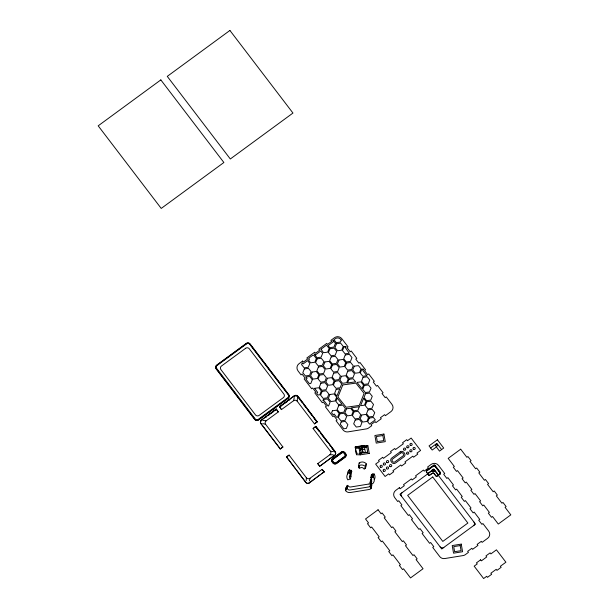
<?xml version="1.0" encoding="UTF-8"?>
<svg xmlns="http://www.w3.org/2000/svg" width="609" height="609" viewBox="0 0 609 609"><rect width="100%" height="100%" fill="white"/><g stroke="black" fill="none" stroke-linecap="round" stroke-linejoin="round"><path stroke-width="0.91" d="M306.22 480.547L306.35 477.715L289.092 455.106L286.436 456.841L305.688 482.389A2.619 2.565 13.1 0 0 309.349 482.929L324.239 471.808L322.131 469.372L310.019 478.255L309.38 481.011M294.276 397.624L293.561 400.73L281.449 409.606L279.462 406.675L294.284 395.804A2.619 2.565 13.1 0 1 297.953 396.337L317.198 421.885L314.488 423.879L297.23 401.262L297.436 398.088M297.497 397.22L297.535 396.642A2.093 2.055 13.1 0 0 294.756 396.116M262.715 423.544L265.661 424.404L282.919 447.014L280.209 449.008L260.903 423.712A2.619 2.565 13.1 0 1 261.413 420.111L276.296 408.997L278.29 411.928L266.179 420.811L263.157 420.446M260.903 423.712L260.957 423.461A2.619 2.565 13.1 0 1 261.467 419.867M261.413 420.111L276.296 408.997M280.209 449.008L282.919 447.014M279.402 406.926L294.284 395.804M317.198 421.885L297.953 396.337M333.397 451.672L330.375 451.155L313.11 428.546L315.888 426.308L335.194 451.604A2.619 2.565 13.1 0 1 334.684 455.197L319.794 466.319L317.746 463.632L329.857 454.756L333.237 454.778M305.688 482.389L305.748 482.145A2.619 2.565 13.1 0 0 307.202 483.104M309.349 482.929L309.41 482.678A2.619 2.565 13.1 0 1 308.527 483.097M319.794 466.319L317.746 463.632M334.623 455.448A2.619 2.565 13.1 0 0 335.133 451.855L335.194 451.604M348.858 472.66L349.558 469.661L350.342 470.688L349.65 473.688L348.858 472.66A5.237 5.138 13.1 0 0 347.838 479.846L350.396 478.94L351.096 475.941L350.624 475.317A2.619 2.565 13.1 0 1 350.129 474.198M369.077 484.018A2.725 2.672 13.1 0 0 370.242 483.508L370.828 483.074L371.619 484.109L370.995 484.566L371.779 485.601L371.079 488.601A5.237 5.138 13.1 0 1 368.826 489.545L350.479 492.514A5.237 5.138 13.1 0 1 345.41 490.504L346.11 487.504L347.153 486.743L346.681 486.119L347.724 485.358L348.196 485.974A2.619 2.565 13.1 0 0 350.731 486.979L369.077 484.003M345.41 490.504L346.452 489.743L345.981 489.118L346.681 486.119M346.628 488.989L347.153 486.743M349.65 473.688L350.274 473.231L350.974 470.232L351.758 471.267L351.066 474.266L350.434 474.723A2.619 2.565 13.1 0 0 349.924 478.316L350.396 478.94M345.981 489.118L347.023 488.357L347.724 485.358M356.524 454.717L355.192 447.105L364.22 445.659L367.912 445.788L369.244 453.393L360.216 454.847L356.524 454.717L355.253 446.854L364.281 445.407L364.57 447.097M358.625 467.468L359.257 467.012L358.465 465.976L359.165 462.977A5.237 5.138 13.1 0 1 366.489 464.043L365.796 467.042L364.753 467.811L365.225 468.428L364.182 469.196L363.702 468.572A2.619 2.565 13.1 0 0 360.041 468.039L359.417 468.504L358.625 467.468L358.975 465.969M359.257 467.012L359.599 465.512M364.22 445.659L362.378 446.701M365.225 468.428L365.712 465.162M371.817 481.506L370.835 483.47L370.051 482.435L370.675 481.978A2.619 2.565 13.1 0 0 371.185 478.377L370.714 477.76L371.414 474.761L372.457 473.992L372.929 474.617L372.236 477.616L371.756 476.992L372.457 473.992M370.051 482.435L370.752 479.435L371.376 478.978A2.619 2.565 13.1 0 0 371.726 478.666M347.023 488.357L347.495 488.974A2.619 2.565 13.1 0 0 350.03 489.979L368.376 487.002A2.619 2.565 13.1 0 0 369.503 486.53L370.135 486.073L370.828 483.074M370.835 483.47L371.361 481.217M371.079 488.601L370.295 487.565L370.995 484.566M370.295 487.565L370.919 487.109L371.619 484.109M371.467 483.006L372.251 484.041A5.237 5.138 13.1 0 0 373.279 476.847L373.972 473.848L372.929 474.617M426.589 471.1L426.772 470.3L433.874 465.093A0.784 0.769 13.1 0 1 434.971 465.253L440.33 472.272A0.784 0.769 13.1 0 1 440.178 473.353L439.995 474.152L437.072 476.299A0.784 0.769 13.1 0 1 435.968 476.139L433.76 473.246A0.784 0.769 13.1 0 0 432.664 473.086L429.741 475.226A0.784 0.769 13.1 0 1 428.637 475.066L426.437 472.181A0.784 0.769 13.1 0 1 426.589 471.1L433.684 465.893L433.874 465.093M426.437 472.181L426.62 471.374A0.784 0.769 13.1 0 1 426.772 470.3M427.724 472.82L427.541 473.619L433.798 469.029L438.602 474.929M428.637 475.066L428.713 474.769A0.784 0.769 13.1 0 0 429.809 474.929L429.741 475.226M432.664 473.086L430.54 474.396M439.995 474.152A0.784 0.769 13.1 0 0 440.147 473.071L434.788 466.052L434.971 465.253M433.76 473.246L436.036 475.835A0.784 0.769 13.1 0 0 437.14 475.994L440.063 473.855A0.784 0.769 13.1 0 0 440.216 472.774L434.856 465.756A0.784 0.769 13.1 0 0 433.76 465.596L426.658 470.795A0.784 0.769 13.1 0 0 426.506 471.876M440.147 473.071L440.33 472.272M314.488 423.879L317.259 421.634M313.11 428.546L315.888 426.308M261.078 421.215A2.093 2.055 13.1 0 1 261.786 420.279L262.715 419.601M265.494 417.561L266.415 416.883M268.272 415.521L270.122 414.166M271.051 413.481L271.979 412.803M272.901 412.126L273.829 411.448M274.758 410.763L276.608 409.408M280.703 406.409L281.632 405.731M282.553 405.046L283.482 404.368M284.411 403.691L285.339 403.013M286.26 402.328L287.189 401.651M289.039 400.296L289.968 399.611M293.675 396.893L294.604 396.215M286.382 457.093L289.092 455.106M320.783 465.39L324.49 462.673M325.412 461.995L333.755 455.875M310.339 482.001L315.896 477.92M316.825 477.243L320.532 474.525M321.453 473.848L324.239 471.808M350.342 470.688L350.974 470.232M351.758 471.267L351.134 471.724A2.619 2.565 13.1 0 0 350.951 471.868M365.712 464.621L366.489 464.043M350.114 476.657L351.096 475.941M370.714 477.76L371.756 476.992M372.236 477.616L373.279 476.847M430.624 447.973L436.881 443.382L441.616 449.579M431.781 470.262L433.174 469.242M355.359 447.371C356.904 446.679 364.791 447.143 367.912 445.788M359.165 448.247L366.846 447.257L367.729 452.335L360.056 453.324M360.003 450.005L364.296 449.313M360.985 452.373L362.827 452.076L364.738 452.723M360.962 452.457L367.729 452.335M361.921 447.09L362.789 447.12M365.925 447.227L366.846 447.257M355.473 448.117L356.707 448.163M357.011 448.178L358.244 448.216M368.316 453.362L369.244 453.393M357.285 453.225L357.902 453.248M359.127 453.294L359.744 453.317M371.414 474.761L371.886 475.378A2.619 2.565 13.1 0 1 372.023 475.576M359.165 462.977L359.706 463.685M370.752 479.435L371.391 480.273M370.135 486.073L370.919 487.109M297.535 396.642L300.755 400.859M301.151 401.384L302.361 402.968M303.564 404.551L305.984 407.71M307.187 409.294L312.014 415.62M313.224 417.195L316.84 421.946M315.827 426.551L335.133 451.855M315.47 426.612L316.672 428.196M317.076 428.721L319.086 431.355M320.296 432.938L321.499 434.514M321.902 435.047L322.709 436.097M323.113 436.623L325.122 439.256M325.526 439.789L327.132 441.898M329.949 445.582L330.756 446.641M331.555 447.691L333.169 449.8M333.572 450.325L334.371 451.383M350.274 473.231L351.066 474.266M279.462 406.675L281.449 409.606M276.235 409.248L278.29 411.928M322.131 469.372L324.178 472.059M260.957 423.461L268.196 432.946M268.599 433.471L274.233 440.855M274.636 441.38L277.849 445.598M278.252 446.123L280.262 448.757M286.436 456.841L287.646 458.425M288.049 458.95L290.059 461.592M290.463 462.117L293.675 466.334M294.078 466.859L295.692 468.968M296.492 470.019L301.721 476.87M302.125 477.403L305.345 481.612M364.662 448.194L365.255 451.574M362.089 447.851L362.827 452.076M362.066 447.935L362.804 452.16M360.399 448.293L361.282 453.37M358.891 447.234L360.216 454.847M356.379 453.111L356.569 454.383M310.019 478.255A2.619 2.565 13.1 0 1 306.35 477.715M330.375 451.155A2.619 2.565 13.1 0 1 329.857 454.756M334.775 451.908A2.093 2.055 13.1 0 1 334.98 452.228M294.231 396.056A2.619 2.565 13.1 0 1 297.892 396.588M293.561 400.73A2.619 2.565 13.1 0 1 297.23 401.262M265.661 424.404A2.619 2.565 13.1 0 1 266.179 420.811M431.712 470.97A2.619 2.565 13.1 0 1 435.374 471.511M473.992 522.103A2.619 2.565 13.1 0 1 473.475 525.696M443.824 547.438A2.619 2.565 13.1 0 1 440.162 546.905M401.544 496.312A2.619 2.565 13.1 0 1 402.062 492.711M347.549 474.609A5.237 5.138 13.1 0 1 349.558 469.661M358.465 465.976A5.237 5.138 13.1 0 1 365.796 467.042M373.972 473.848A5.237 5.138 13.1 0 1 374.269 479.626M371.779 485.601A5.237 5.138 13.1 0 1 370.995 486.073M346.559 488.03A5.237 5.138 13.1 0 1 346.11 487.504M433.684 465.893A0.784 0.769 13.1 0 1 434.788 466.052M434.529 470.947A1.043 1.02 13.1 0 1 433.182 471.457A1.043 1.02 13.1 0 1 432.611 470.14A1.043 1.02 13.1 0 1 433.92 469.554M434.346 469.836A1.043 1.02 13.1 0 1 434.529 470.102M302.224 362.979L301.569 364.601L304.173 367.836L308.306 367.257L309.829 363.451L307.583 360.665L303.198 363.877L302.224 362.979M304.34 368.932L302.818 372.738L305.421 375.966L309.547 375.395L311.077 371.589L308.474 368.361L304.34 368.932M314.533 354.141L316.984 357.742L321.118 357.163L322.641 353.357L320.745 351.012L315.234 355.055L314.533 354.141M316.36 358.435L314.83 362.241L310.704 362.819L308.451 360.026L309.463 359.287L308.672 358.252L312.615 355.367L313.757 355.207L316.36 358.435M317.152 358.838L315.629 362.644L318.233 365.88L322.359 365.301L323.889 361.495L321.286 358.267L317.152 358.838M321.034 349.185L323.516 352.725L327.642 352.147L329.172 348.34L326.477 345.196L321.034 349.185M312.113 372.053L310.59 375.86L313.193 379.087L317.319 378.509L318.85 374.71L316.246 371.475L312.113 372.053M312.318 379.727L310.788 383.533L309.425 383.723L306.007 379.24L307.05 378.471L305.946 377.017L309.715 376.491L312.318 379.727M318.4 366.976L316.87 370.782L319.474 374.01L323.6 373.439L325.13 369.633L322.526 366.405L318.4 366.976M329.964 348.751L328.441 352.55L331.045 355.785L335.171 355.207L336.693 351.401L334.097 348.173L329.964 348.751M319.641 375.114L318.111 378.92L320.715 382.147L324.848 381.577L326.371 377.77L323.767 374.535L319.641 375.114M324.924 361.959L323.402 365.765L326.005 368.993L330.131 368.422L331.661 364.616L329.058 361.381L324.924 361.959M314.602 388.321L317.677 392.394L316.634 393.163L318.058 395.028L319.809 394.784L321.331 390.978L318.728 387.75L314.602 388.321M335.452 343.27L333.93 347.077L329.796 347.648L328.137 345.592L333.526 341.641L332.742 340.606L333.1 340.347L335.452 343.27M331.212 356.882L329.682 360.688L332.286 363.923L336.412 363.345L337.942 359.538L335.338 356.311L331.212 356.882M336.495 343.727L334.965 347.533L337.569 350.769L341.702 350.19L343.225 346.384L340.621 343.156L336.495 343.727M320.882 383.251L319.36 387.05L321.963 390.285L326.089 389.707L327.619 385.9L325.016 382.673L320.882 383.251M341.253 340.073L340.454 342.052L336.328 342.631L333.968 339.708L335.323 338.711A3.928 3.852 13.1 0 1 340.819 339.517L341.253 340.073M332.453 365.019L330.923 368.826L333.526 372.053L337.66 371.482L339.183 367.676L336.579 364.441L332.453 365.019M322.131 391.381L320.6 395.188L323.204 398.415L327.33 397.844L328.86 394.038L326.257 390.811L322.131 391.381M327.414 378.227L325.884 382.033L328.487 385.269L332.621 384.69L334.143 380.884L331.54 377.656L327.414 378.227M344.024 346.787L342.494 350.594L345.097 353.829L349.223 353.25L345.174 347.351L346.148 346.498L344.024 346.787M333.694 373.157L332.171 376.963L334.775 380.191L338.901 379.613L340.431 375.814L337.828 372.579L333.694 373.157M338.985 360.003L337.455 363.809L340.058 367.037L344.184 366.466L345.714 362.659L343.111 359.424L338.985 360.003M323.371 399.519L322.937 400.593L323.577 400.128L328.099 406.043L328.578 405.982L330.101 402.176L327.497 398.941L323.371 399.519M345.265 354.925L343.735 358.731L346.338 361.959L350.472 361.388L351.994 357.582L349.391 354.354L345.265 354.925M334.942 381.287L333.412 385.094L336.016 388.329L340.142 387.75L341.672 383.944L339.068 380.716L334.942 381.287M329.903 394.503L328.373 398.309L330.976 401.537L335.102 400.966L336.632 397.159L334.029 393.924L329.903 394.503M346.506 363.063L344.983 366.869L347.587 370.097L351.713 369.526L353.243 365.72L350.639 362.484L346.506 363.063M336.183 389.425L334.653 393.231L336.922 396.04L339.776 388.923L336.183 389.425M341.466 376.271L339.944 380.077L342.547 383.305L346.673 382.734L348.203 378.927L345.6 375.7L341.466 376.271M347.754 371.201L346.224 374.999L348.828 378.235L352.954 377.656L354.484 373.85L351.88 370.622L347.754 371.201M337.196 398.141L335.902 401.369L338.505 404.597L342.007 404.11L337.196 398.141M332.385 410.771L331.593 412.757L333.161 414.813L334.204 414.051L336.724 417.355L337.592 417.234L339.122 413.427L336.518 410.2L332.385 410.771M342.783 384.941L337.942 397.007L346.194 407.246L359.287 405.427L364.121 393.361L355.877 383.114L342.783 384.941M348.995 379.331L347.533 382.977L355.618 381.851L353.121 378.76L348.995 379.331M354.278 366.176L352.756 369.983L355.359 373.218L359.485 372.639L361.015 368.833L358.412 365.606L354.278 366.176M338.673 405.701L337.142 409.499L339.746 412.735L343.872 412.156L345.402 408.35L342.798 405.122L338.673 405.701M339.913 413.831L338.391 417.637L340.987 420.872L345.12 420.294L346.643 416.487L344.039 413.26L339.913 413.831M361.807 369.237L360.277 373.043L362.88 376.278L366.831 375.723L362.69 370.302L363.733 369.541L363.345 369.024L361.807 369.237M341.154 421.968L340.286 424.146L343.819 428.782L346.361 428.431L347.891 424.625L345.288 421.398L341.154 421.968M346.445 408.814L344.915 412.62L347.518 415.848L351.644 415.277L353.174 411.471L350.571 408.243L346.445 408.814M363.048 377.374L361.525 381.181L364.129 384.408L368.255 383.837L369.785 380.031L367.181 376.804L363.048 377.374M363.497 385.109L362.05 388.717L356.973 382.422L360.893 381.873L363.497 385.109M364.296 385.512L362.766 389.318L365.37 392.546L369.496 391.975L371.026 388.169L368.422 384.934L364.296 385.512M353.966 411.874L352.444 415.681L355.047 418.908L359.173 418.337L360.703 414.531L358.1 411.303L353.966 411.874M359.325 406.721L357.932 410.2L353.799 410.778L351.416 407.817L359.325 406.721M363.535 398.339L360.574 405.723L364.456 405.183L365.986 401.377L363.535 398.339M365.537 393.65L364.007 397.456L366.61 400.684L370.744 400.105L372.266 396.299L369.663 393.071L365.537 393.65M355.214 420.012L353.684 423.818L356.288 427.046L360.414 426.475L361.944 422.669L359.34 419.434L355.214 420.012M366.778 401.78L365.255 405.586L367.859 408.822L371.985 408.243L373.515 404.437L370.911 401.209L366.778 401.78M361.738 414.995L360.216 418.802L362.819 422.029L366.945 421.451L368.475 417.652L365.872 414.417L361.738 414.995M368.026 409.918L366.496 413.724L369.1 416.952L373.226 416.381L374.756 412.575L372.152 409.347L368.026 409.918M369.267 418.056L367.745 421.862L369.541 424.092L375.319 419.86L373.393 417.477L369.267 418.056M160.829 79.901L98.186 125.827L161.225 208.43L223.876 162.504L160.829 79.901M229.913 30.45L167.269 76.376L230.316 158.979L292.959 113.053L229.913 30.45M246.386 343.354L216.735 365.096A2.619 2.565 13.1 0 0 216.225 368.689L254.836 419.289A2.619 2.565 13.1 0 0 258.505 419.822L288.156 398.08A2.619 2.565 13.1 0 0 288.666 394.487L250.055 343.887A2.619 2.565 13.1 0 0 246.386 343.354M246.333 343.605L216.675 365.347A2.619 2.565 13.1 0 0 216.165 368.94L254.783 419.54A2.619 2.565 13.1 0 0 258.444 420.073L288.095 398.332A2.619 2.565 13.1 0 0 288.613 394.739L249.994 344.138A2.619 2.565 13.1 0 0 246.333 343.605M246.706 343.773L217.055 365.507A2.093 2.055 13.1 0 0 216.644 368.384L255.255 418.977A2.093 2.055 13.1 0 0 258.186 419.411L287.844 397.669A2.093 2.055 13.1 0 0 288.247 394.792L249.637 344.199A2.093 2.055 13.1 0 0 246.706 343.773M245.663 348.279L221.44 366.039A2.619 2.565 13.1 0 0 220.93 369.633L255.445 414.858A2.619 2.565 13.1 0 0 259.114 415.399L283.337 397.639A2.619 2.565 13.1 0 0 283.847 394.038L249.332 348.812A2.619 2.565 13.1 0 0 245.663 348.279M302.665 361.046L299.034 363.702A5.237 5.138 13.1 0 0 298.014 370.896L301.021 374.839L302.064 374.071L305.216 378.204L304.173 378.973L311.648 388.763L312.691 388.002L315.843 392.127L314.8 392.896L322.275 402.686L323.318 401.925L326.477 406.051L325.427 406.82L332.902 416.617L333.953 415.848L337.104 419.982L336.061 420.743L343.012 429.855A5.237 5.138 13.1 0 0 348.082 431.865L366.428 428.888A5.237 5.138 13.1 0 0 368.681 427.944L371.749 425.699L370.965 424.663L375.136 421.603L375.928 422.638L381.242 418.741L380.45 417.705L384.629 414.645L385.421 415.681L390.963 411.608A5.237 5.138 13.1 0 0 391.99 404.422L386.243 396.893L385.192 397.654L382.041 393.528L383.084 392.759L377.481 385.413L376.438 386.175L373.287 382.049L374.329 381.28L368.719 373.934L367.676 374.702L364.525 370.569L365.567 369.808L359.965 362.462L358.914 363.223L355.763 359.097L356.805 358.328L351.203 350.982L350.16 351.743L347.008 347.617L348.051 346.848L341.862 338.749A5.237 5.138 13.1 0 0 334.539 337.683L330.908 340.34L331.699 341.375L327.52 344.435L326.736 343.4L318.872 349.163L319.664 350.198L315.485 353.258L314.701 352.223L306.845 357.985L307.629 359.021L303.449 362.081L302.665 361.046M341.276 452.129L332.826 458.318A2.619 2.565 13.1 0 0 332.316 461.919L332.948 462.749A2.619 2.565 13.1 0 0 336.617 463.289L345.059 457.093A2.619 2.565 13.1 0 0 345.569 453.499L344.938 452.662A2.619 2.565 13.1 0 0 341.276 452.129M341.215 452.38L332.765 458.569A2.619 2.565 13.1 0 0 332.255 462.17L332.895 463A2.619 2.565 13.1 0 0 336.556 463.533L345.006 457.344A2.619 2.565 13.1 0 0 345.516 453.751L344.877 452.913A2.619 2.565 13.1 0 0 341.215 452.38M341.748 452.746L333.298 458.942A1.835 1.797 13.1 0 0 332.94 461.462L333.58 462.292A1.835 1.797 13.1 0 0 336.145 462.665L344.587 456.476A1.835 1.797 13.1 0 0 344.945 453.956L344.313 453.119A1.835 1.797 13.1 0 0 341.748 452.746M341.687 452.997L333.237 459.194A1.835 1.797 13.1 0 0 332.879 461.706L333.519 462.543A1.835 1.797 13.1 0 0 336.084 462.916L344.527 456.727A1.835 1.797 13.1 0 0 344.892 454.207L344.252 453.37A1.835 1.797 13.1 0 0 341.687 452.997M382.658 457.329L378.486 460.389L379.27 461.424L375.646 464.081L385.101 476.474L388.732 473.81L389.516 474.845L393.696 471.785L392.904 470.749L400.768 464.987L401.552 466.022L405.731 462.962L404.939 461.926L412.795 456.164L413.587 457.199L417.766 454.139L416.975 453.104L420.598 450.447L411.144 438.054L407.52 440.71L406.728 439.683L402.557 442.743L403.341 443.778L395.485 449.533L394.693 448.506L390.521 451.566L391.305 452.601L383.449 458.356L382.658 457.329M400.174 451.848L391.732 458.044A2.619 2.565 13.1 0 0 391.222 461.637L391.853 462.475A2.619 2.565 13.1 0 0 395.523 463.007L403.965 456.811A2.619 2.565 13.1 0 0 404.475 453.218L403.843 452.388A2.619 2.565 13.1 0 0 400.174 451.848M400.966 452.883L392.516 459.072A1.309 1.287 13.1 0 0 392.265 460.876L392.896 461.706A1.309 1.287 13.1 0 0 394.731 461.972L403.181 455.783A1.309 1.287 13.1 0 0 403.432 453.987L402.8 453.149A1.309 1.287 13.1 0 0 400.966 452.883M437.399 439.782L429.041 445.91L432.2 450.036L436.371 446.976L439.523 451.109L443.702 448.049L437.399 439.782M399.352 487.725L395.728 490.39A5.237 5.138 13.1 0 0 394.701 497.583L397.707 501.519L398.75 500.758L401.902 504.884L400.859 505.653L408.334 515.45L409.377 514.681L412.537 518.815L411.486 519.576L418.962 529.373L420.012 528.604L423.164 532.738L422.113 533.499L429.589 543.297L430.639 542.528L433.791 546.661L432.748 547.43L439.698 556.535A5.237 5.138 13.1 0 0 444.768 558.544L463.114 555.568A5.237 5.138 13.1 0 0 465.367 554.632L468.435 552.378L467.651 551.351L471.823 548.283L472.614 549.318L477.928 545.42L477.136 544.385L481.316 541.325L482.107 542.36L487.649 538.295A5.237 5.138 13.1 0 0 488.677 531.101L482.929 523.573L481.879 524.334L478.727 520.208L479.778 519.439L474.167 512.093L473.124 512.862L469.973 508.728L471.016 507.967L465.405 500.621L464.363 501.382L461.211 497.256L462.254 496.487L456.651 489.141L455.601 489.902L452.449 485.776L453.499 485.008L447.889 477.662L446.846 478.43L443.695 474.297L444.737 473.536L438.549 465.428A5.237 5.138 13.1 0 0 431.225 464.363L427.594 467.019L428.386 468.055L424.207 471.115L423.422 470.079L415.559 475.842L416.35 476.877L412.171 479.938L411.387 478.902L403.531 484.665L404.315 485.7L400.136 488.761L399.352 487.725M378.06 509.779L365.529 518.967L368.536 522.91L367.493 523.671L370.645 527.805L371.688 527.036L379.163 536.834L378.12 537.602L381.272 541.728L382.315 540.967L389.79 550.757L388.748 551.526L391.899 555.652L392.942 554.89L400.418 564.688L399.375 565.449L402.526 569.582L403.569 568.814L410.527 577.926L423.049 568.737L416.099 559.625L417.142 558.864L413.991 554.73L412.948 555.499L405.472 545.702L406.515 544.941L403.364 540.807L402.321 541.576L394.845 531.779L395.888 531.01L392.736 526.884L391.694 527.645L384.218 517.856L385.261 517.087L382.109 512.961L381.067 513.722L378.06 509.779M460.693 449.198L448.171 458.379L454.352 466.486L453.309 467.248L456.461 471.381L457.504 470.612L463.114 477.958L462.064 478.727L465.223 482.853L466.266 482.092L471.868 489.438L470.826 490.207L473.977 494.333L475.02 493.572L480.63 500.918L479.587 501.679L482.739 505.813L483.782 505.044L489.392 512.39L488.342 513.159L491.501 517.285L492.544 516.523L498.291 524.052L510.814 514.864L505.074 507.335L506.117 506.574L502.965 502.44L501.915 503.209L496.312 495.863L497.355 495.094L494.204 490.968L493.161 491.729L487.55 484.383L488.593 483.615L485.442 479.489L484.399 480.25L478.796 472.904L479.839 472.142L476.687 468.009L475.637 468.778L470.034 461.432L471.077 460.663L467.925 456.537L466.882 457.298L460.693 449.198M433.798 469.44L399.968 494.242L441.738 548.968L475.568 524.166L433.798 469.44M432.725 476.992L407.665 495.368L442.812 541.416L467.872 523.047L432.725 476.992M480.623 559.816L476.451 562.876L477.235 563.911L474.167 566.157L483.63 578.55L486.69 576.304L487.482 577.332L491.661 574.272L490.869 573.236L496.183 569.346L496.974 570.374L501.146 567.314L500.362 566.279L505.904 562.214L496.449 549.828L490.907 553.893L490.116 552.858L485.944 555.918L486.728 556.953L481.414 560.851L480.623 559.816M383.921 434.05L374.9 435.496L376.225 443.108L385.253 441.662L383.921 434.05M382.855 435.519L376.408 436.554L377.298 441.632L383.739 440.596L382.855 435.519M461.249 544.119L452.221 545.565L453.553 553.178L462.574 551.731L461.249 544.119M460.176 545.595L453.735 546.623L454.619 551.701L461.066 550.665L460.176 545.595M403.836 449.891A1.111 1.089 13.1 0 0 405.701 449.45A1.111 1.089 13.1 0 0 404.368 448.079A1.111 1.089 13.1 0 0 403.836 449.891M406.896 453.895A1.111 1.089 13.1 0 0 408.761 453.461A1.111 1.089 13.1 0 0 407.429 452.084A1.111 1.089 13.1 0 0 406.896 453.895M407.04 447.539A1.111 1.089 13.1 0 0 408.913 447.097A1.111 1.089 13.1 0 0 407.581 445.727A1.111 1.089 13.1 0 0 407.04 447.539M410.101 451.543A1.111 1.089 13.1 0 0 411.966 451.109A1.111 1.089 13.1 0 0 410.633 449.731A1.111 1.089 13.1 0 0 410.101 451.543M410.253 445.187A1.111 1.089 13.1 0 0 412.118 444.753A1.111 1.089 13.1 0 0 410.786 443.375A1.111 1.089 13.1 0 0 410.253 445.187M413.305 449.191A1.111 1.089 13.1 0 0 415.178 448.757A1.111 1.089 13.1 0 0 413.846 447.387A1.111 1.089 13.1 0 0 413.305 449.191M389.851 466.387A1.111 1.089 13.1 0 0 391.716 465.954A1.111 1.089 13.1 0 0 390.384 464.583A1.111 1.089 13.1 0 0 389.851 466.387M386.791 462.383A1.111 1.089 13.1 0 0 388.656 461.949A1.111 1.089 13.1 0 0 387.324 460.571A1.111 1.089 13.1 0 0 386.791 462.383M386.646 468.74A1.111 1.089 13.1 0 0 388.512 468.306A1.111 1.089 13.1 0 0 387.179 466.928A1.111 1.089 13.1 0 0 386.646 468.74M383.586 464.736A1.111 1.089 13.1 0 0 385.451 464.302A1.111 1.089 13.1 0 0 384.119 462.924A1.111 1.089 13.1 0 0 383.586 464.736M383.434 471.092A1.111 1.089 13.1 0 0 385.307 470.658A1.111 1.089 13.1 0 0 383.974 469.28A1.111 1.089 13.1 0 0 383.434 471.092M380.381 467.088A1.111 1.089 13.1 0 0 382.246 466.646A1.111 1.089 13.1 0 0 380.914 465.276A1.111 1.089 13.1 0 0 380.381 467.088M435.877 445.902A1.043 1.02 13.1 0 0 437.605 445.423A1.043 1.02 13.1 0 0 436.303 444.182A1.043 1.02 13.1 0 0 435.877 445.902M432.793 471.549A1.043 1.02 13.1 0 0 434.521 471.069A1.043 1.02 13.1 0 0 433.22 469.836A1.043 1.02 13.1 0 0 432.793 471.549"/></g></svg>
